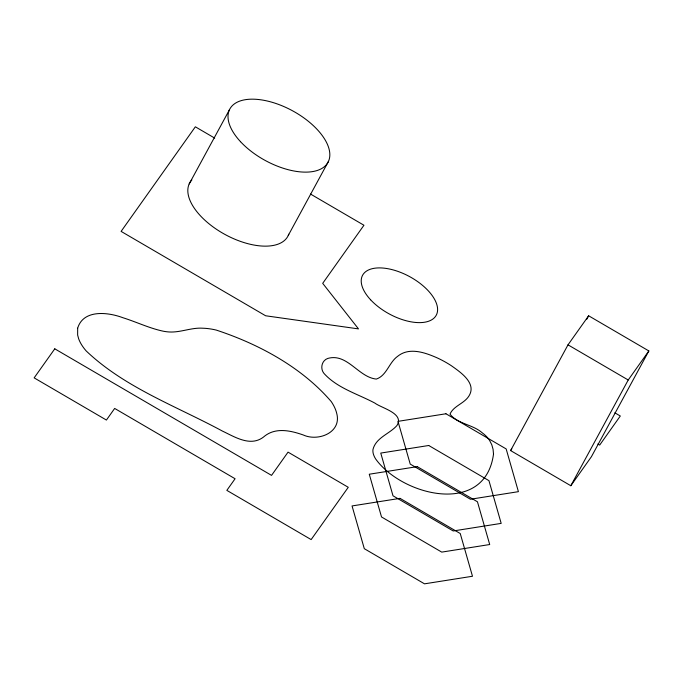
<?xml version="1.0" encoding="UTF-8"?>
<svg xmlns="http://www.w3.org/2000/svg" width="683" height="683" viewBox="0 0 683 683"><rect width="100%" height="100%" fill="white"/><g stroke="black" fill="none" stroke-linecap="round" stroke-linejoin="round"><path stroke-width="1.02" d="M189.174 183.958L229.36 109.937M288.286 235.379L328.48 161.359M510.602 450.575L568.008 344.838L588.635 315.785L648.85 350.942L591.435 456.679L570.817 485.733L510.602 450.575L511.815 448.868M586.603 319.524L588.635 315.785M570.817 485.733L628.223 379.996L648.85 350.942M214.693 138.103L195.347 126.807L121.104 231.392L265.619 315.768L358.498 328.899L322.7 283.343L363.945 225.245L310.509 194.049M568.008 344.838L628.223 379.996M614.837 412.814L620.309 416.007L599.683 445.06L597.864 443.993M288.764 234.201A55.861 28.353 28.5 0 1 223.964 233.893A55.861 28.353 28.5 0 1 191.863 179.953M493.51 454.084C485.126 516.681 401.971 495.867 375.582 458.856A28.353 14.386 28.5 0 1 372.978 449.499C375.898 437.624 389.438 433.961 396.908 425.586C404.695 413.394 381.601 408.212 374.882 403.098C357.679 393.903 337.376 388.234 323.964 373.413C319.977 368.598 321.65 360.59 327.729 358.455C347.237 352.769 358.43 377.315 376.333 379.074C386.783 375.556 388.994 362.4 397.643 356.321C409.296 346.776 425.407 352.659 437.538 358.037A55.647 28.242 28.5 0 1 451.301 365.678C460.351 372.124 477.118 383.265 468.88 396.097C464.158 403.627 453.469 405.933 450.003 414.12C457.448 423.947 472.798 424.442 482.096 432.723A20.413 10.356 28.5 0 1 489.609 440.441L491.777 444.735L493.066 449.312L493.51 454.084M77.666 328.173L77.64 335.029L78.665 338.811A44.694 22.684 28.5 0 0 86.135 350.891C124.665 387.603 176.171 406.061 222.402 431.067C234.807 436.924 250.371 447.058 263.459 437.086C274.89 426.995 290.343 430.444 303.337 435.003C318.252 441.85 342.072 432.493 336.659 413.164A52.762 26.782 28.5 0 0 331.204 401.519C301.613 367.164 258.874 344.112 216.221 330.068A53.231 27.013 28.5 0 0 202.885 328.216C191.428 327.388 180.594 332.664 169.179 331.972A38.043 19.312 28.5 0 1 163.271 331.204C149.304 328.258 136.387 321.924 122.803 317.689C108.162 312.182 83.428 309.143 77.666 328.173M54.777 348.817L34.15 377.87L106.411 420.054L114.659 408.434L235.089 478.749L226.833 490.368L311.141 539.587L348.262 487.295L288.047 452.137L271.544 475.377L54.777 348.817M445.948 413.77L397.984 421.351L410.227 464.09L470.442 499.247L518.414 491.666L506.163 448.927L445.948 413.77M428.728 445.495L380.755 453.077L393.007 495.807L453.222 530.964L501.185 523.383L488.943 480.644L428.728 445.495M417.245 466.643L369.272 474.224L381.524 516.963L441.739 552.112L489.702 544.53L477.46 501.8L417.245 466.643M400.025 498.359L352.052 505.941L364.295 548.68L424.51 583.837L472.482 576.256L460.24 533.517L400.025 498.359M370.63 299.811A41.894 21.258 28.5 0 0 435.541 316.357A41.894 21.258 28.5 0 0 392.068 269.623A41.894 21.258 28.5 0 0 370.63 299.811M240.544 141.714A55.861 28.353 28.5 0 0 327.089 163.775A55.861 28.353 28.5 0 0 269.119 101.46A55.861 28.353 28.5 0 0 240.544 141.714"/></g></svg>
